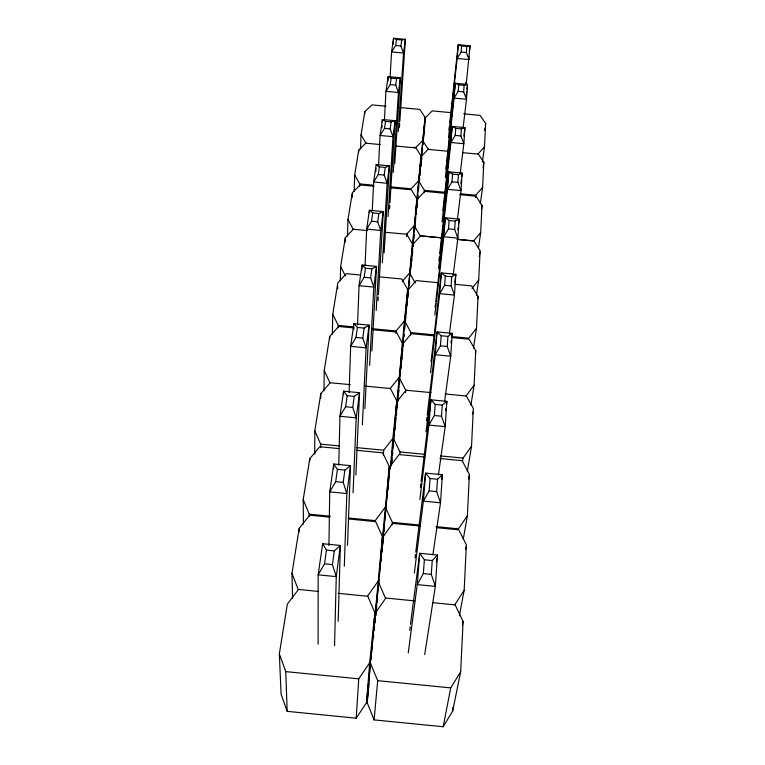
<?xml version="1.0" encoding="UTF-8"?>
<svg xmlns="http://www.w3.org/2000/svg" width="765" height="765" viewBox="0 0 765 765"><rect width="100%" height="100%" fill="white"/><g stroke="black" fill="none" stroke-linecap="round" stroke-linejoin="round"><path stroke-width="1.15" d="M318.097 644.13L318.164 574.84L322.639 543.724L340.368 545.455L338.178 621.323M314.731 454.19L314.807 430.838L320.803 393.621L330.203 382.691M320.755 398.345L320.803 393.621M320.631 447.707L320.659 444.13L314.807 430.838M323.987 390.752L324.226 370.547L329.725 336.466L338.656 326.464L353.975 327.936M328.94 545.617L329.725 491.866L333.731 464.011L350.513 465.636L347.501 545.359M329.686 338.799L329.725 336.466M332.364 334.171L332.756 314.214L337.824 282.868L346.335 273.679L360.497 275.037M333.645 468.773L333.731 464.011L337.422 469.385L335.701 481.654L329.725 491.866L346.832 493.54L344.307 566.263M337.681 288.768L337.738 286.406M338.207 327.774L338.264 325.431L332.756 314.214M338.771 465.11L339.956 416.275L343.581 391.164L359.54 392.713L355.888 474.979M334.554 645.746L336.256 576.619L340.368 545.455L334.305 550.886L332.45 564.608L336.256 576.619L318.164 574.84L324.513 563.824L326.445 550.121L322.639 543.724M340.282 280.784L340.635 266.641L345.321 237.628L353.459 229.146M343.485 394.75L343.581 391.164L347.176 395.696L354.243 396.375L359.54 392.713L356.203 417.853L353.067 492.775M345.187 242.362L345.321 237.628M347.473 236.175L347.979 219.632L352.321 192.79L360.095 184.939L374.095 186.268M352.158 197.513L352.282 193.966M349.108 392.627L350.657 346.363L353.918 323.672L369.113 325.135L364.867 408.692M354.118 191.556L354.702 174.984L358.737 150.074L366.196 142.797M353.707 329.6L353.793 327.229M358.651 152.436L358.737 150.074M360.497 149.051L361.051 134.869L364.819 111.661L371.981 104.891L385.981 106.22M359.674 186.287L359.77 183.916L354.702 174.984M357.532 324.867L359.072 285.67L362.055 265.034L376.543 266.421L371.886 351.068M364.723 114.014L364.819 111.661M361.855 269.806L362.055 265.034L365.441 268.219L371.857 268.831L376.543 266.421L373.808 287.076L369.619 365.383M365.048 265.847L366.674 229.118L369.399 210.26L383.265 211.58L378.426 294.659M369.294 212.641L369.399 210.26L372.698 212.938L378.838 213.521L383.265 211.58L380.76 230.466L376.208 310.389M378.321 585.55L370.317 662.825L367.162 702.643L374.095 719.894L443.165 726.75L452.651 711.115L460.673 671.756L463.093 621.429L455.165 604.905L432.426 602.629M467.31 471.479L471.536 446.177L473.344 408.539L466.363 396.021L445.087 393.965M372.268 210.528L373.645 181.984L376.16 164.628L389.442 165.89L384.126 252.737M362.342 424.862L366.11 347.846L369.113 325.135L364.15 328.108L357.418 327.468L353.918 323.672M480.286 203.806L482.6 187.396L483.834 162.209L478.029 153.679M482.399 162.056L484.494 146.842L485.651 123.366L480.028 115.391L463.695 113.851M478.488 247.736L480.688 232.531L482.007 205.383L476.012 196.222L459.679 194.673M476.442 295.233L478.699 280.086L480.124 250.748L473.898 240.879L457.307 239.302M463.265 539.201L467.386 515.706L469.394 474.377L462.127 460.683L439.942 458.522M473.487 347.951L476.509 328.233L478.049 296.533L471.594 285.909L455.07 284.322M459.382 615.768L464.164 590.312L466.354 544.833L458.79 529.829L436.385 527.649M470.915 405.115L474.099 385.197L475.754 350.724L469.06 339.211L451.379 337.508M375.797 171.771L375.978 168.204M378.551 165.269L380.09 135.472L382.404 119.493L395.161 120.698L389.93 202.897M452.651 711.115L452.832 707.539M381.965 127.841L382.089 125.46M382.28 121.884L382.404 119.493L385.522 121.367L391.164 121.903L395.161 120.698L393.028 136.696L388.027 216.485M384.432 119.742L385.99 91.322L388.132 76.576L400.401 77.734L394.769 163.538M387.865 81.348L388.132 76.576L391.164 78.116L396.586 78.623L400.401 77.734L398.431 92.498L393.258 172.402M390.131 76.94L391.565 51.934L393.554 38.25L405.374 39.359L399.837 121.348M378.082 300.588L378.293 297.03M393.21 44.198L393.554 38.25L396.5 39.503L401.73 39.99L405.374 39.359L403.547 53.053L398.297 131.599M382.357 262.854L387.138 183.265L389.442 165.89L385.244 167.439L379.354 166.885L376.16 164.628M389.548 208.845L389.777 205.278M298.493 589.48L287.344 604.13L279.349 653.874L281.09 694.171L287.171 711.345L356.194 718.201L358.756 678.832L369.658 662.796L374.869 612.746L367.831 596.298L338.101 593.334M399.435 127.296L399.684 123.729M410.499 624.364L419.708 553.296L437.446 555.036L435.342 586.382L424.699 654.63M445.345 177.623L454.075 98.092L466.516 99.268L463.667 91.867L464.135 85.336L467.53 84.408L466.516 99.268L463.102 127.726M442.074 221.888L450.901 142.5L463.839 143.724L460.884 135.95L461.381 128.883L464.938 127.631L463.839 143.724L460.224 173.32M438.575 268.477L447.496 189.318L460.999 190.6L457.919 182.395L458.465 174.707L462.184 173.11L460.999 190.6L457.47 218.924M419.889 499.392L428.916 425.072L445.173 426.641L441.501 416.208L442.285 405.087L446.884 401.348L445.173 426.641L438.441 474.931M434.845 315.037L443.786 236.768L457.881 238.116L454.668 229.452L455.261 221.104L459.172 219.115L457.881 238.116L453.215 274.836M432.904 554.663L440.506 502.787L436.643 491.608L437.513 479.263L442.39 474.711L425.598 473.086L415.768 552.11M430.504 372.632L439.703 293.655L454.448 295.07L451.092 285.89L451.733 276.748L455.844 274.272L454.448 295.07L449.361 333.913M426.067 431.833L435.256 354.731L450.719 356.222L447.219 346.459L447.917 336.399L452.258 333.358L450.719 356.222L444.637 401.233M408.233 653.004L417.241 584.603L435.342 586.382L431.278 574.352L432.244 560.544L437.446 555.036M448.5 137.843L457.135 58.456L469.127 59.584L466.373 52.527L466.803 46.464L470.064 45.795L466.181 84.446M383.322 454.984L383.676 450.241L392.875 438.412L396.786 400.965L390.466 388.515L365.335 386.153M463.934 135.921L464.938 127.631L452.182 126.426L450.901 142.5L455.204 135.415L455.739 128.348L452.182 126.426L442.859 210.595M461.744 176.658L462.184 173.11L448.892 171.848L447.496 189.318L451.991 181.831L452.574 174.152L448.892 171.848L439.722 253.511M446.397 404.886L446.884 401.348L430.925 399.808L428.916 425.072L434.367 415.519L435.209 404.398L430.925 399.808L421.094 481.443M458.57 223.829L459.172 219.115L445.297 217.796L443.786 236.768L448.481 228.859L449.122 220.511L445.297 217.796L435.773 301.573M441.711 479.426L442.39 474.711L440.506 502.787L423.389 501.113L429.136 490.881L430.073 478.536L425.598 473.086L423.389 501.113L414.314 573.167M454.773 282.562L455.844 274.272L441.348 272.895L439.703 293.655L444.628 285.278L445.316 276.136L441.348 272.895L431.058 361.749M451.78 336.916L452.258 333.358L437.064 331.905L435.256 354.731L440.43 345.809L441.185 335.759L437.064 331.905L427.233 414.888M423.332 573.568L424.374 559.779L419.708 553.296L417.241 584.603L423.332 573.568L431.278 574.352M469.366 51.704L470.064 45.795L458.245 44.686L457.135 58.456L461.104 52.03L461.572 45.977L458.245 44.686L449.772 122.783M466.966 89.142L467.53 84.408L455.261 83.251L454.075 98.092L458.206 91.351L458.704 84.829L455.261 83.251L446.559 162.735M356.194 718.201L366.531 702.643L369.658 662.796M395.849 333.31L396.031 330.977L404.369 321.09L407.678 289.562L401.778 278.986L379.364 276.844M371.666 652.861L374.869 612.746M374.429 622.72L374.812 618.044M374.993 615.701L382.452 536.561L375.672 521.634L348.582 518.986M373.511 637.57L373.703 635.218M374.085 630.503L374.468 625.78M374.659 623.427L375.51 612.813L385.799 598.087M375.032 622.777L375.223 620.444M375.596 615.768L383.055 536.695L392.77 523.384L419.889 526.033M406.578 236.576L406.77 234.224L385.158 232.292M379.211 576.236L382.452 536.561M381.381 551.441L381.572 549.069M381.869 545.512L382.251 540.769M382.452 538.397L389.289 466.459L382.749 452.842L356.586 450.298M381.037 561.175L381.324 557.675M381.706 553.019L382.098 548.352M382.29 546.019L383.055 536.695M381.945 551.546L382.146 549.184M382.433 545.627L389.854 466.64L399.072 454.553L424.766 457.049M385.971 506.42L384.47 521.797M386.162 504.068L389.289 466.459M387.31 497.173L387.501 494.821M387.893 490.126L388.19 486.597M388.582 481.902L389.854 466.64M390.37 468.151L392.875 438.412M391.116 465.942L398.795 386.315M392.894 446.741L394.788 424.441M394.989 422.089L396.786 400.965M395.065 422.615L395.266 420.253M395.668 415.529L396.069 410.815M396.27 408.453L402.466 343.466L396.375 332.01L372.813 329.753M393.411 446.913L393.612 444.57M394.817 430.504L395.113 426.985M395.572 422.806L395.916 417.604M396.117 415.261L402.983 343.714L411.312 333.655L433.707 335.806M398.995 383.934L400.831 362.514M400.965 360.784L402.065 347.941M402.266 345.847L404.369 321.09M399.493 384.145L399.703 381.773M400.21 375.825L400.516 372.259M400.831 368.692L401.252 363.337M401.453 361.003L407.678 289.562M405.45 318.948L412.478 244.045L406.77 234.224M404.102 336.715L404.303 334.372M404.809 328.51L405.115 325.001M405.517 320.305L405.823 316.796M406.234 312.11L406.636 307.415M406.846 305.072L407.965 292.182M407.143 305.139L407.343 302.797M407.755 298.101L408.156 293.416M408.462 289.906L410.738 264.03M410.939 261.678L412.067 248.74M412.249 247.095L416.925 198.929L411.407 189.816L390.418 187.827M409.351 285.45L409.657 281.922M410.164 276.05L410.375 273.698M410.786 269.003L411.197 264.308M411.465 261.487L412.593 248.558M412.737 246.684L415.385 216.581M415.586 214.229L415.997 209.524M416.045 208.137L416.619 202.457M416.772 199.885L421.056 155.974L415.701 147.482L413.349 147.263M413.243 246.282L413.454 243.93M413.865 239.225L414.276 234.52M414.687 229.816L415.032 224.92M415.309 222.758L415.758 216.677M416.036 214.525L416.992 202.543M417.202 200.191L419.928 168.922M420.128 166.569L421.056 155.974M418.723 184.222L418.417 187.75L418.665 185.407M418.933 181.869L420.071 168.922M420.272 166.569L425.015 117.341L419.813 109.405L399.98 107.54M417.652 199.828L418.063 195.123M418.484 190.418L418.79 186.88M419.21 182.175L419.622 177.47M419.832 175.118L420.348 169.237M420.559 166.885L420.97 162.18M421.18 159.828L421.486 156.299L428.505 148.993M419.344 182.166L419.65 178.637M419.966 175.109L420.377 170.413M420.693 166.885L421.104 162.18M421.19 160.774L423.055 139.641M423.255 137.298L424.288 125.556M424.499 123.213L425.015 117.341M421.687 159.904L421.898 157.561M422.309 152.866L422.624 149.347M423.035 144.662L423.456 139.966M423.667 137.624L424.183 131.752M424.393 129.409L424.805 124.714M425.015 122.371L425.426 117.676L432.187 110.877L450.853 112.637M374.095 719.894L377.69 680.659L370.317 662.825M392.158 524.733L392.378 522.38L385.57 507.721M410.767 334.955L410.987 332.622L404.867 321.357L408.166 289.839L416.131 280.602L438.555 282.744M399.779 454.334L399.999 451.962L393.43 438.603M405.517 392.579L405.737 390.226L399.407 377.986M424.173 192.684L424.393 190.332L418.857 181.343L421.486 156.299M391.623 464.192L392.101 459.583M392.579 454.974L392.818 452.67M367.162 702.643L368.386 690.795M368.634 688.423L369.122 683.69M420.626 166.646L420.874 164.293M415.319 222.739L415.558 220.463M416.15 214.755L416.504 211.341M416.868 207.917L417.346 203.356M401.09 360.831L401.453 357.351M401.816 353.87L402.419 348.075M402.658 345.761L403.385 338.799M382.003 545.512L382.366 541.955M382.739 538.397L384.221 524.168M411.656 261.515L411.905 259.172M412.392 254.487L412.756 250.968M400.85 368.003L401.09 365.689M401.568 361.051L401.931 357.58M402.294 354.099L402.772 349.462M403.136 345.99L403.499 342.51M378.56 583.226L378.924 579.736M382.557 545.627L382.93 542.069M383.303 538.512L383.667 534.965M384.04 531.407L384.403 527.85M391.097 464.03L391.814 457.107M392.053 454.802L392.77 447.888M366.531 702.643L370.585 663.523M370.949 659.966L371.446 655.232M396.442 414.64L396.681 412.297M397.169 407.621L397.408 405.287M397.771 401.778L398.135 398.278M398.737 392.435L398.986 390.093M375.778 615.825L376.017 613.501M376.256 611.178L376.734 606.53M377.222 601.892L377.575 598.402M425.426 117.676L422.969 141.018L428.343 149.405L448.405 151.298M448.998 129.878L449.38 126.33M445.918 168.663L446.301 165.106M438.919 260.607L439.32 257.059M435.103 307.473L435.505 303.935M465.474 84.81L465.751 82.448M468.534 58.8L468.811 56.438M426.535 420.817L426.956 417.26M466.258 95.07L466.688 91.513M420.387 487.353L420.807 483.805M460.865 183.753L461.305 180.205M415.041 558.001L415.481 554.462M457.833 229.72L458.13 227.368M409.734 630.284L410.193 626.736M450.987 342.835L451.302 340.463M396.5 39.503L395.648 45.518L391.565 51.934L403.547 53.053L400.908 46.015L401.73 39.99M391.164 78.116L390.236 84.599L385.99 91.322L398.431 92.498L395.706 85.116L396.586 78.623M385.522 121.367L384.527 128.396L380.09 135.472L393.028 136.696L390.198 128.931L391.164 121.903M372.698 212.938L371.522 221.228L366.674 229.118L380.76 230.466L377.709 221.821L378.838 213.521M379.354 166.885L378.283 174.516L373.645 181.984L387.138 183.265L384.202 175.08L385.244 167.439M347.176 395.696L345.608 406.751L339.956 416.275L356.203 417.853L352.742 407.439L354.243 396.375M365.441 268.219L364.159 277.303L359.072 285.67L373.808 287.076L370.623 277.925L371.857 268.831M343.198 482.39L344.872 470.112L350.513 465.636L346.832 493.54L343.198 482.39L335.701 481.654M357.418 327.468L356.012 337.451L350.657 346.363L366.11 347.846L362.792 338.101L364.15 328.108M475.438 197.561L475.763 195.209L482.6 187.396M484.694 130.375L485.01 128.042M485.335 125.699L485.651 123.366M445.584 410.795L445.909 408.434M483.021 168.061L483.834 162.209M481.51 208.902L482.007 205.383M479.263 256.591L479.951 251.915M477.695 298.866L478.049 296.533M436.375 562.055L436.911 558.546M475.4 353.028L475.754 350.724M292.546 598.163L291.962 573.377L299.192 528.414L309.701 515.189L329.725 517.15M462.481 461.611L463.045 458.082L471.536 446.177M303.428 524.035L303.198 499.593L309.787 458.732L319.722 446.722L338.752 448.567M472.397 414.362L472.77 412.029M468.601 479.033L469.194 475.534M465.522 549.461L465.942 547.147M462.414 624.938L463.093 621.429M443.165 726.75L450.728 687.888L460.673 671.756M454.754 604.819L464.164 590.312M467.386 515.706L458.445 528.835L436.031 526.645M367.468 596.222L377.728 581.792M384.977 507.568L375.261 520.621L348.142 517.972M466 396.05L474.099 385.197M476.509 328.233L468.773 338.178L452.258 336.59M397.322 401.185L406.072 390.198M390.14 388.553L398.881 377.757M472.024 288.338L478.699 280.086M480.688 232.531L473.573 240.985L456.992 239.397M402.17 281.51L409.409 273.22M406.473 234.329L414.085 225.924M484.494 146.842L477.915 154.1L462.567 152.646M418.417 181.028L411.111 188.792L390.102 186.803M422.548 140.684L415.529 147.903L395.476 146M461.572 45.977L466.803 46.464M395.648 45.518L400.908 46.015M461.104 52.03L466.373 52.527M458.704 84.829L464.135 85.336M390.236 84.599L395.706 85.116M458.206 91.351L463.667 91.867M455.739 128.348L461.381 128.883M384.527 128.396L390.198 128.931M455.204 135.415L460.884 135.95M380.138 144.547L365.986 143.208L361.051 134.869M452.574 174.152L458.465 174.707M378.283 174.516L384.202 175.08M451.991 181.831L457.919 182.395M359.77 183.916L373.769 185.245M424.393 190.332L445.402 192.331M460.578 193.774L475.763 195.209M444.513 193.239L424.68 191.355L417.374 199.244L414.544 226.23L420.262 235.897L436.844 237.475M449.122 220.511L455.261 221.104M371.522 221.228L377.709 221.821M448.481 228.859L454.668 229.452M367.391 230.6L353.181 229.251L347.979 219.632M441.902 237.829L420.568 235.792L412.937 244.341L409.897 273.507L415.261 282.993M439.215 237.705L441.587 237.934M445.316 276.136L451.733 276.748M364.159 277.303L370.623 277.925M444.628 285.278L451.092 285.89M338.264 325.431L353.593 326.904M372.45 328.711L396.031 330.977M410.987 332.622L434.568 334.898M441.185 335.759L447.917 336.399M356.012 337.451L362.792 338.101M440.43 345.809L447.219 346.459M350.293 384.632L329.906 382.73L324.226 370.547M405.737 390.226L430.896 392.588M435.209 404.398L442.285 405.087M345.608 406.751L352.742 407.439M434.367 415.519L441.501 416.208M320.659 444.13L339.689 445.976M356.327 447.592L383.676 450.241M399.999 451.962L424.977 454.391M440.439 455.892L463.045 458.082M337.422 469.385L344.872 470.112M430.073 478.536L437.513 479.263M429.136 490.881L436.643 491.608M303.198 499.593L309.223 514.176L330.451 516.251M392.378 522.38L419.516 525.029M326.445 550.121L334.305 550.886M424.374 559.779L432.244 560.544M324.513 563.824L332.45 564.608M318.47 591.45L298.178 589.413L291.962 573.377M414.802 600.898L385.426 598.01L378.35 581.888M279.349 653.874L285.766 671.613L358.756 678.832M377.69 680.659L450.728 687.888M340.635 266.641L345.464 275.983M285.766 671.613L287.171 711.345M299.192 528.414L299.249 531.952M309.787 458.732L309.796 461.104M309.223 514.176L309.232 516.547"/></g></svg>
